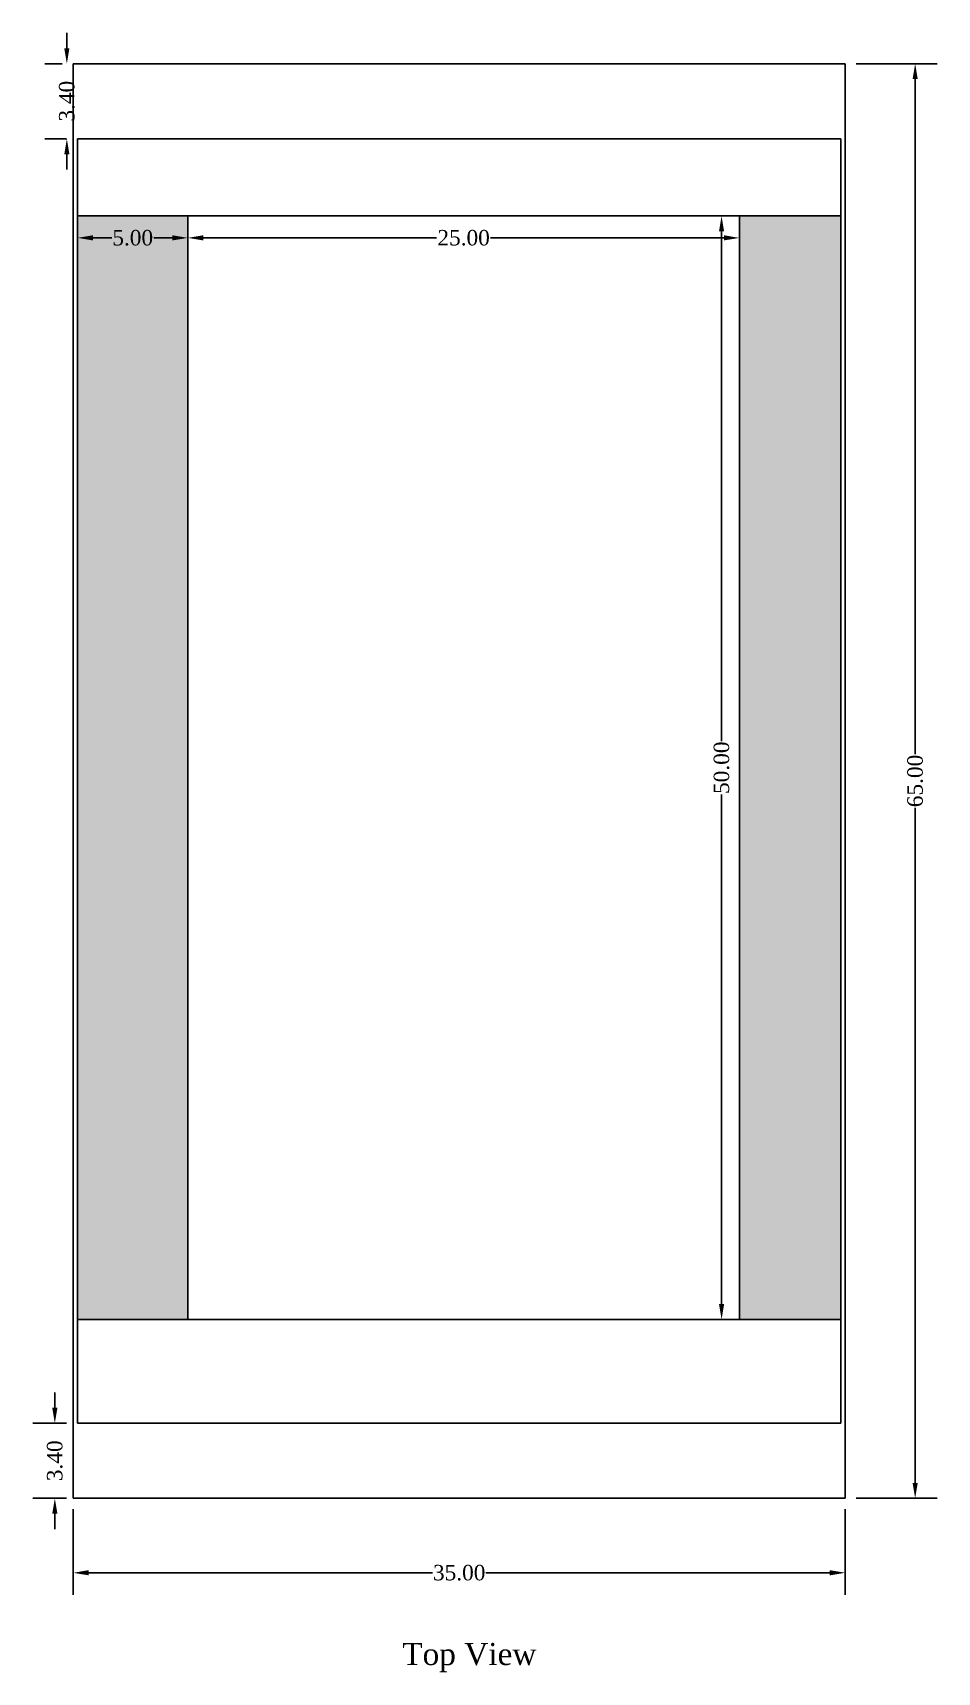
# Model space of a CAD drawing. Header units: metres. Extents: x 31 to 289, y -25 to 127.
# Drawn here: x 150.8 to 191.8, y 52 to 126.3 of the extents above; entities that cross this region are included whole.
import ezdxf

# ---------------------------------------------------------------- set-up
doc = ezdxf.new("R2010")
doc.units = ezdxf.units.M
doc.header["$MEASUREMENT"] = 0
for name, color, linetype in [('courts', 90, 'Continuous'), ('dim', 50, 'Continuous'), ('txt', 130, 'Continuous')]:
    doc.layers.add(name, color=color, linetype=linetype)
doc.styles.get("Standard").update_dxf_attribs({"font": 'times.ttf', "height": 1})
doc.dimstyles.new('1-1m', dxfattribs={"dimtxt": 0.7, "dimasz": 0.7, "dimexe": 1, "dimexo": 0.5, "dimgap": 0.09, "dimtad": 0, "dimtoh": 1, "dimzin": 0, "dimdsep": 46, "dimtxsty": 'Standard', "dimcen": 0.09, "dimclrd": 2, "dimclrt": 2, "dimadec": 0, "dimazin": 0, "dimtfac": 1, "dimtofl": 0, "dimtmove": 0, "dimatfit": 3, "dimfxl": 1, "dimtolj": 1, "dimtzin": 0, "dimarcsym": 0})

# ---------------------------------------------------------------- blocks, each defined once
blk = doc.blocks.new('*D195')
at = {"layer": 'Defpoints', "color": 0, "transparency": 16777216}
for p in [(187.632, 124.926), (187.632, 59.926), (190.802, 59.926)]:
    blk.add_point(p, dxfattribs=at)
at = {"layer": 'dim', "color": 0, "lineweight": -2, "transparency": 16777216}
for p, q in [((188.132, 124.926), (191.802, 124.926)), ((188.132, 59.926), (191.802, 59.926))]:
    blk.add_line(p, q, dxfattribs=at)
at = {"layer": 'dim', "color": 2, "lineweight": -2, "transparency": 16777216}
for p, q in [((190.802, 124.226), (190.802, 93.638)), ((190.802, 60.626), (190.802, 91.214))]:
    blk.add_line(p, q, dxfattribs=at)
at = {"layer": 'dim', "color": 2, "transparency": 16777216}
for points in [[(190.686, 124.226), (190.919, 124.226), (190.802, 124.926)], [(190.686, 60.626), (190.919, 60.626), (190.802, 59.926)]]:
    blk.add_solid(points, dxfattribs=at)
at = {"layer": 'dim', "color": 2, "transparency": 16777216, "insert": (190.802, 92.426), "char_height": 0.7, "attachment_point": 5, "rotation": 90}
blk.add_mtext('\\A1;65.00', dxfattribs=at)
blk = doc.blocks.new('*D196')
at = {"layer": 'Defpoints', "color": 0, "transparency": 16777216}
for p in [(152.632, 59.926), (187.632, 59.926), (187.632, 56.551)]:
    blk.add_point(p, dxfattribs=at)
at = {"layer": 'dim', "color": 0, "lineweight": -2, "transparency": 16777216}
for p, q in [((152.632, 59.426), (152.632, 55.551)), ((187.632, 59.426), (187.632, 55.551))]:
    blk.add_line(p, q, dxfattribs=at)
at = {"layer": 'dim', "color": 2, "lineweight": -2, "transparency": 16777216}
for p, q in [((153.332, 56.551), (168.918, 56.551)), ((186.932, 56.551), (171.345, 56.551))]:
    blk.add_line(p, q, dxfattribs=at)
at = {"layer": 'dim', "color": 2, "transparency": 16777216}
for points in [[(153.332, 56.668), (153.332, 56.435), (152.632, 56.551)], [(186.932, 56.668), (186.932, 56.435), (187.632, 56.551)]]:
    blk.add_solid(points, dxfattribs=at)
at = {"layer": 'dim', "color": 2, "transparency": 16777216, "insert": (170.132, 56.551), "char_height": 0.7, "attachment_point": 5}
blk.add_mtext('\\A1;35.00', dxfattribs=at)
blk = doc.blocks.new('*D197')
at = {"layer": 'Defpoints', "color": 0, "transparency": 16777216}
for p in [(157.832, 118.026), (182.832, 118.026), (182.832, 117.034)]:
    blk.add_point(p, dxfattribs=at)
at = {"layer": 'dim', "color": 0, "lineweight": -2, "transparency": 16777216}
for p, q in [((157.832, 117.526), (157.832, 116.034)), ((182.832, 117.526), (182.832, 116.034))]:
    blk.add_line(p, q, dxfattribs=at)
at = {"layer": 'dim', "color": 2, "lineweight": -2, "transparency": 16777216}
for p, q in [((158.532, 117.034), (169.108, 117.034)), ((182.132, 117.034), (171.555, 117.034))]:
    blk.add_line(p, q, dxfattribs=at)
at = {"layer": 'dim', "color": 2, "transparency": 16777216}
for points in [[(158.532, 117.151), (158.532, 116.918), (157.832, 117.034)], [(182.132, 117.151), (182.132, 116.918), (182.832, 117.034)]]:
    blk.add_solid(points, dxfattribs=at)
at = {"layer": 'dim', "color": 2, "transparency": 16777216, "insert": (170.332, 117.034), "char_height": 0.7, "attachment_point": 5}
blk.add_mtext('\\A1;25.00', dxfattribs=at)
blk = doc.blocks.new('*D198')
at = {"layer": 'Defpoints', "color": 0, "transparency": 16777216}
for p in [(182.832, 118.026), (182.026, 68.026), (182.832, 68.026)]:
    blk.add_point(p, dxfattribs=at)
at = {"layer": 'dim', "color": 0, "lineweight": -2, "transparency": 16777216}
for p, q in [((182.332, 118.026), (181.026, 118.026)), ((182.332, 68.026), (181.026, 68.026))]:
    blk.add_line(p, q, dxfattribs=at)
at = {"layer": 'dim', "color": 2, "lineweight": -2, "transparency": 16777216}
for p, q in [((182.026, 117.326), (182.026, 94.236)), ((182.026, 68.726), (182.026, 91.816))]:
    blk.add_line(p, q, dxfattribs=at)
at = {"layer": 'dim', "color": 2, "transparency": 16777216}
for points in [[(181.909, 117.326), (182.142, 117.326), (182.026, 118.026)], [(181.909, 68.726), (182.142, 68.726), (182.026, 68.026)]]:
    blk.add_solid(points, dxfattribs=at)
at = {"layer": 'dim', "color": 2, "transparency": 16777216, "insert": (182.026, 93.026), "char_height": 0.7, "attachment_point": 5, "rotation": 90}
blk.add_mtext('\\A1;50.00', dxfattribs=at)
blk = doc.blocks.new('*D199')
at = {"layer": 'Defpoints', "color": 0, "transparency": 16777216}
for p in [(152.832, 63.326), (151.801, 59.926), (152.832, 59.926)]:
    blk.add_point(p, dxfattribs=at)
at = {"layer": 'dim', "color": 2, "lineweight": -2, "transparency": 16777216}
for p, q in [((151.801, 64.026), (151.801, 64.726)), ((151.801, 59.226), (151.801, 58.526))]:
    blk.add_line(p, q, dxfattribs=at)
at = {"layer": 'dim', "color": 0, "lineweight": -2, "transparency": 16777216}
for p, q in [((152.332, 63.326), (150.801, 63.326)), ((152.332, 59.926), (150.801, 59.926))]:
    blk.add_line(p, q, dxfattribs=at)
at = {"layer": 'dim', "color": 2, "transparency": 16777216}
for points in [[(151.685, 64.026), (151.918, 64.026), (151.801, 63.326)], [(151.685, 59.226), (151.918, 59.226), (151.801, 59.926)]]:
    blk.add_solid(points, dxfattribs=at)
at = {"layer": 'dim', "color": 2, "transparency": 16777216, "insert": (151.801, 61.626), "char_height": 0.7, "attachment_point": 5, "rotation": 90}
blk.add_mtext('\\A1;3.40', dxfattribs=at)
blk = doc.blocks.new('*D200')
at = {"layer": 'Defpoints', "color": 0, "transparency": 16777216}
for p in [(152.347, 124.926), (152.632, 124.926), (152.832, 121.526)]:
    blk.add_point(p, dxfattribs=at)
at = {"layer": 'dim', "color": 2, "lineweight": -2, "transparency": 16777216}
for p, q in [((152.347, 125.626), (152.347, 126.326)), ((152.347, 120.826), (152.347, 120.126))]:
    blk.add_line(p, q, dxfattribs=at)
at = {"layer": 'dim', "color": 0, "lineweight": -2, "transparency": 16777216}
for p, q in [((152.132, 124.926), (151.347, 124.926)), ((152.332, 121.526), (151.347, 121.526))]:
    blk.add_line(p, q, dxfattribs=at)
at = {"layer": 'dim', "color": 2, "transparency": 16777216}
for points in [[(152.23, 125.626), (152.463, 125.626), (152.347, 124.926)], [(152.23, 120.826), (152.463, 120.826), (152.347, 121.526)]]:
    blk.add_solid(points, dxfattribs=at)
at = {"layer": 'dim', "color": 2, "transparency": 16777216, "insert": (152.347, 123.226), "char_height": 0.7, "attachment_point": 5, "rotation": 90}
blk.add_mtext('\\A1;3.40', dxfattribs=at)
blk = doc.blocks.new('*D201')
at = {"layer": 'Defpoints', "color": 0, "transparency": 16777216}
for p in [(152.832, 118.026), (157.832, 118.026), (157.832, 117.034)]:
    blk.add_point(p, dxfattribs=at)
at = {"layer": 'dim', "color": 0, "lineweight": -2, "transparency": 16777216}
for p, q in [((152.832, 117.526), (152.832, 116.034)), ((157.832, 117.526), (157.832, 116.034))]:
    blk.add_line(p, q, dxfattribs=at)
at = {"layer": 'dim', "color": 2, "lineweight": -2, "transparency": 16777216}
for p, q in [((153.532, 117.034), (154.38, 117.034)), ((157.132, 117.034), (156.283, 117.034))]:
    blk.add_line(p, q, dxfattribs=at)
at = {"layer": 'dim', "color": 2, "transparency": 16777216}
for points in [[(153.532, 117.151), (153.532, 116.918), (152.832, 117.034)], [(157.132, 117.151), (157.132, 116.918), (157.832, 117.034)]]:
    blk.add_solid(points, dxfattribs=at)
at = {"layer": 'dim', "color": 2, "transparency": 16777216, "insert": (155.332, 117.034), "char_height": 0.7, "attachment_point": 5}
blk.add_mtext('\\A1;5.00', dxfattribs=at)

msp = doc.modelspace()

# ---------------------------------------------------------------- hatches: boundary and pattern name
at = {"layer": 'dim', "true_color": 0xcd2027}
h = msp.add_hatch(dxfattribs=at)
h.set_pattern_fill('ANGLE', color=242)
h.set_pattern_definition([(0, (0, 0), (0, 0.275), [0.2, -0.075]), (90, (0, 0), (-0.275, 2e-17), [0.2, -0.075])])
h.paths.add_polyline_path([(187.432, 118.026), (182.832, 118.026), (182.832, 68.026), (187.432, 68.026)])
h.paths.add_polyline_path([(157.832, 118.026), (152.832, 118.026), (152.832, 68.026), (157.832, 68.026)])
h.paths.add_polyline_path([(154.246, 116.293), (156.405, 116.293), (156.405, 117.787), (154.246, 117.787)], flags=24)

# ---------------------------------------------------------------- linework, layer by layer
for p, q in [((152.632, 124.926), (152.632, 59.926)), ((187.632, 124.926), (152.632, 124.926)), ((187.632, 59.926), (187.632, 124.926)), ((152.832, 121.526), (152.832, 63.326)), ((152.832, 121.526), (187.432, 121.526)), ((187.432, 63.326), (187.432, 121.526)), ((152.832, 63.326), (187.432, 63.326)), ((152.632, 59.926), (187.632, 59.926))]:
    msp.add_line(p, q)
for points in [[(152.832, 118.026), (157.832, 118.026), (157.832, 68.026), (152.832, 68.026)], [(182.832, 118.026), (187.432, 118.026), (187.432, 68.026), (182.832, 68.026)]]:
    msp.add_lwpolyline(points, close=True)
at = {"layer": 'courts'}
msp.add_lwpolyline([(157.832, 118.026), (182.832, 118.026), (182.832, 68.026), (157.832, 68.026)], close=True, dxfattribs=at)

# ---------------------------------------------------------------- texts
at = {"layer": 'txt', "insert": (167.551, 53.371), "char_height": 1, "attachment_point": 1}
msp.add_mtext_dynamic_manual_height_columns('Top View', width=8.20046, gutter_width=1, heights=[1.287], dxfattribs=at)

# ---------------------------------------------------------------- dimensions: what is measured, and where the dimension line sits
at = {"layer": 'dim'}
for base, p1, p2, picture, middle in [((152.347, 124.926), (152.832, 121.526), (152.632, 124.926), '*D200', (152.347, 123.226)), ((182.026, 68.026), (182.832, 118.026), (182.832, 68.026), '*D198', (182.026, 93.026)), ((151.801, 59.926), (152.832, 63.326), (152.832, 59.926), '*D199', (151.801, 61.626))]:
    dim = msp.add_linear_dim(base=base, p1=p1, p2=p2, angle=90, dimstyle='1-1m', dxfattribs=at)
    dim.commit()
    dim.dimension.update_dxf_attribs({"geometry": picture, "text_midpoint": middle})
for p1, distance, picture, middle in [((187.632, 124.926), 3.171, '*D195', (190.802, 92.426)), ((152.632, 59.926), -3.375, '*D196', (170.132, 56.551))]:
    dim = msp.add_aligned_dim(p1=p1, p2=(187.632, 59.926), distance=distance, dimstyle='1-1m', dxfattribs=at)
    dim.commit()
    dim.dimension.update_dxf_attribs({"geometry": picture, "text_midpoint": middle})
for base, p1, p2, picture, middle in [((157.832, 117.034), (152.832, 118.026), (157.832, 118.026), '*D201', (155.332, 117.034)), ((182.832, 117.034), (157.832, 118.026), (182.832, 118.026), '*D197', (170.332, 117.034))]:
    dim = msp.add_linear_dim(base=base, p1=p1, p2=p2, dimstyle='1-1m', dxfattribs=at)
    dim.commit()
    dim.dimension.update_dxf_attribs({"geometry": picture, "text_midpoint": middle})

doc.saveas('drawing.dxf')
